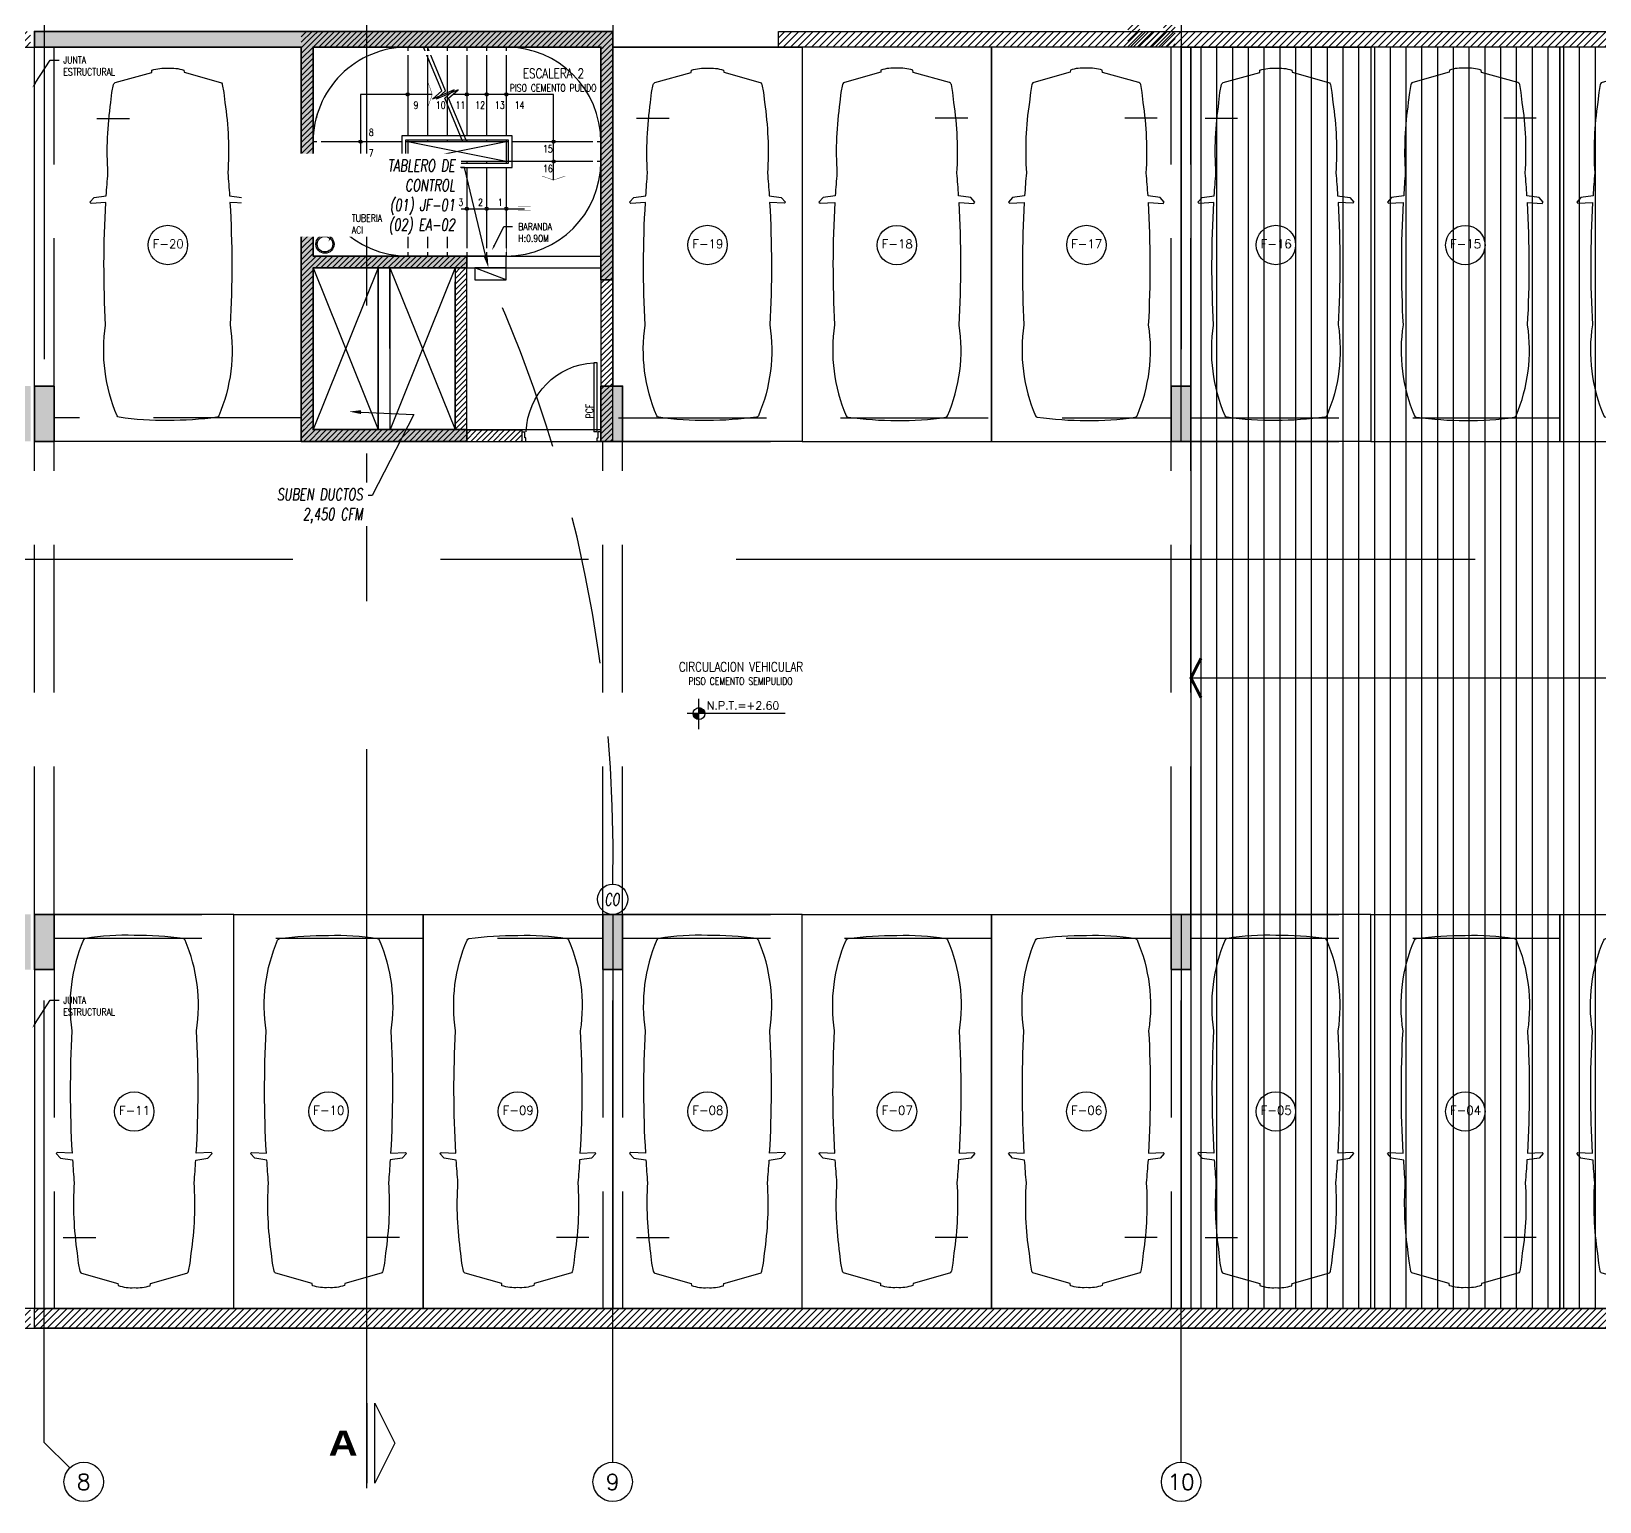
# Model space of a CAD drawing. Extents: x 226317 to 226469, y 8188101 to 8188260.
# Drawn here: x 226388.48 to 226408.37, y 8188189.46 to 8188208.11 of the extents above; entities that cross this region are included whole.
import ezdxf
from ezdxf import colors
from ezdxf.entities.mleader import LeaderData, LeaderLine
from ezdxf.enums import TextEntityAlignment as Align
from ezdxf.math import Vec2, Vec3

# ---------------------------------------------------------------- set-up
doc = ezdxf.new("R2010")
doc.units = 0
doc.header["$LTSCALE"] = 15
doc.set_wipeout_variables(frame=1)
for name, pattern in [('CENTER', [2, 1.25, -0.25, 0.25, -0.25]), ('HIDDEN2', [0.1875, 0.125, -0.0625]), ('PHANTOM', [2.5, 1.25, -0.25, 0.25, -0.25, 0.25, -0.25]), ('PHANTOM2', [1.25, 0.625, -0.125, 0.125, -0.125, 0.125, -0.125])]:
    doc.linetypes.add(name, pattern=pattern)
doc.layers.get('0').update_dxf_attribs({"color": 250})
for name, color, linetype in [('A-BARANDAS', 250, 'Continuous'), ('A-EJES', 250, 'PHANTOM'), ('A-ESTRUCTURA-HATCH', 250, 'Continuous'), ('A-ESTRUCTURA-MUROS', 252, 'Continuous'), ('A-ESTRUCTURA-VIGAS', 250, 'HIDDEN2'), ('A-HATCH', 250, 'Continuous'), ('A-LINEAS', 250, 'Continuous'), ('A-MOBILIARIO', 250, 'Continuous'), ('A-MURO BAJO', 250, 'Continuous'), ('A-NIVELES-NPT', 252, 'Continuous'), ('A-NUMERO ESTAC', 250, 'Continuous'), ('A-PROYECCIONES', 250, 'HIDDEN2'), ('A-PUERTAS', 250, 'Continuous'), ('A-TEXTO-ACABADO PISO', 250, 'Continuous'), ('A-TEXTO-AMBIENTES', 252, 'Continuous'), ('A-TEXTO-INDICACIONES', 250, 'Continuous'), ('A_50_CortesElev', 250, 'CENTER'), ('L12 Texto', 12, 'Continuous'), ('L4 Linea mediana', 191, 'Continuous'), ('L5 Linea mediana segmentada', 191, 'HIDDEN2'), ('L6 Linea fina', 141, 'Continuous'), ('MURO CF 120', 250, 'Continuous'), ('MURO CF 60', 250, 'Continuous')]:
    doc.layers.add(name, color=color, linetype=linetype)
doc.layers.add('A-ESTRUCTURA-PLACAS', color=252, linetype='Continuous', lineweight=35)
doc.layers.add('A-MUROS', color=252, linetype='Continuous', lineweight=30)
doc.styles.add('JNV ING', font='romans.shx', dxfattribs={"width": 0.7, "oblique": 8, "height": 0.15})
doc.styles.add('R160-75', font='ariblk.ttf', dxfattribs={"height": 0.6})
doc.styles.add('R80', font='romans.shx', dxfattribs={"width": 0.8, "oblique": 15, "height": 0.1})
doc.styles.add('ROMANS', font='romans.shx', dxfattribs={"width": 0.8})
doc.styles.add('TXT_COTAS', font='romans.shx', dxfattribs={"width": 0.8})
pattern_1 = [(45, (226392.05209, 8188207.90961), (-0.03535534, 0.03535534), [])]

# ---------------------------------------------------------------- blocks, each defined once
blk = doc.blocks.new('*U78')
at = {"ltscale": 0.5}
blk.add_line((2.1, 4.097), (1.687, 4.097), dxfattribs=at)
blk.add_lwpolyline([(0, 0), (2.4, 0), (2.4, 5), (0, 5)], close=True, dxfattribs=at)
blk.add_lwpolyline([(1.988, 3.029), (2.175, 3.018), (2.189, 3.033), (2.136, 3.092), (1.982, 3.115, 0.005253), (1.961, 3.403, 0.053235), (1.923, 4.298), (1.91, 4.424), (1.891, 4.525), (1.886, 4.535, 0.218656), (1.867, 4.551), (1.406, 4.68), (1.402, 4.708, 0.091554), (1.2, 4.734, 0.09162), (0.998, 4.709), (0.994, 4.682), (0.533, 4.552, 0.218656), (0.514, 4.536), (0.509, 4.527), (0.49, 4.425), (0.477, 4.3, 0.053235), (0.439, 3.404, 0.005253), (0.418, 3.116), (0.264, 3.093), (0.211, 3.034), (0.225, 3.019), (0.412, 3.03, 0.028265), (0.41, 1.476, 0.139924), (0.555, 0.325, 0.272148), (0.579, 0.306, 0.035353), (1.2, 0.266, 0.045639), (1.819, 0.305, 0.272148), (1.843, 0.324, 0.139889), (1.99, 1.475, 0.028265)], format="xyb", close=True, dxfattribs=at)
blk = doc.blocks.new('*U79')
at = {"ltscale": 0.5}
blk.add_line((2.102, 4.097), (1.69, 4.097), dxfattribs=at)
blk.add_lwpolyline([(0, 0), (2.405, 0), (2.405, 5), (0, 5)], close=True, dxfattribs=at)
blk.add_lwpolyline([(1.99, 3.029), (2.177, 3.018), (2.191, 3.033), (2.138, 3.092), (1.985, 3.115, 0.005253), (1.963, 3.403, 0.053235), (1.925, 4.298), (1.912, 4.424), (1.893, 4.525), (1.889, 4.535, 0.218656), (1.87, 4.551), (1.408, 4.68), (1.405, 4.708, 0.091554), (1.203, 4.734, 0.09162), (1, 4.709), (0.997, 4.682), (0.535, 4.552, 0.218656), (0.516, 4.536), (0.512, 4.527), (0.493, 4.425), (0.48, 4.3, 0.053235), (0.442, 3.404, 0.005253), (0.42, 3.116), (0.267, 3.093), (0.214, 3.034), (0.228, 3.019), (0.415, 3.03, 0.028265), (0.412, 1.476, 0.139924), (0.557, 0.325, 0.272148), (0.581, 0.306, 0.035353), (1.203, 0.266, 0.045639), (1.822, 0.305, 0.272148), (1.846, 0.324, 0.139889), (1.993, 1.475, 0.028265)], format="xyb", close=True, dxfattribs=at)
blk = doc.blocks.new('*U91')
at = {"ltscale": 0.5}
blk.add_line((2.165, 4.097), (1.752, 4.097), dxfattribs=at)
blk.add_lwpolyline([(0, 0), (2.53, 0), (2.53, 5), (0, 5)], close=True, dxfattribs=at)
blk.add_lwpolyline([(2.053, 3.029), (2.24, 3.018), (2.254, 3.033), (2.201, 3.092), (2.047, 3.115, 0.005253), (2.026, 3.403, 0.053235), (1.988, 4.298), (1.975, 4.424), (1.956, 4.525), (1.951, 4.535, 0.218656), (1.932, 4.551), (1.471, 4.68), (1.467, 4.708, 0.091554), (1.265, 4.734, 0.09162), (1.063, 4.709), (1.059, 4.682), (0.598, 4.552, 0.218656), (0.579, 4.536), (0.574, 4.527), (0.555, 4.425), (0.542, 4.3, 0.053235), (0.504, 3.404, 0.005253), (0.483, 3.116), (0.329, 3.093), (0.276, 3.034), (0.29, 3.019), (0.477, 3.03, 0.028265), (0.475, 1.476, 0.139924), (0.62, 0.325, 0.272148), (0.644, 0.306, 0.035353), (1.265, 0.266, 0.045639), (1.884, 0.305, 0.272148), (1.908, 0.324, 0.139889), (2.055, 1.475, 0.028265)], format="xyb", close=True, dxfattribs=at)
blk = doc.blocks.new('*U103')
at = {"ltscale": 0.5}
blk.add_line((2.103, 4.097), (1.69, 4.097), dxfattribs=at)
blk.add_lwpolyline([(0, 0), (2.405, 0), (2.405, 5), (0, 5)], close=True, dxfattribs=at)
blk.add_lwpolyline([(1.99, 3.029), (2.177, 3.018), (2.191, 3.033), (2.138, 3.092), (1.985, 3.115, 0.005253), (1.963, 3.403, 0.053235), (1.925, 4.298), (1.912, 4.424), (1.893, 4.525), (1.889, 4.535, 0.218656), (1.87, 4.551), (1.408, 4.68), (1.405, 4.708, 0.091554), (1.203, 4.734, 0.09162), (1, 4.709), (0.997, 4.682), (0.535, 4.552, 0.218656), (0.516, 4.536), (0.512, 4.527), (0.493, 4.425), (0.48, 4.3, 0.053235), (0.442, 3.404, 0.005253), (0.42, 3.116), (0.267, 3.093), (0.214, 3.034), (0.228, 3.019), (0.415, 3.03, 0.028265), (0.412, 1.476, 0.139924), (0.557, 0.325, 0.272148), (0.581, 0.306, 0.035353), (1.203, 0.266, 0.045639), (1.822, 0.305, 0.272148), (1.846, 0.324, 0.139889), (1.993, 1.475, 0.028265)], format="xyb", close=True, dxfattribs=at)
blk = doc.blocks.new('*U89')
at = {"ltscale": 0.5}
blk.add_line((2.592, 4.097), (2.18, 4.097), dxfattribs=at)
blk.add_lwpolyline([(0, 0), (3.385, 0), (3.385, 5), (0, 5)], close=True, dxfattribs=at)
blk.add_lwpolyline([(2.48, 3.029), (2.667, 3.018), (2.681, 3.033), (2.628, 3.092), (2.475, 3.115, 0.005253), (2.453, 3.403, 0.053235), (2.415, 4.298), (2.402, 4.424), (2.383, 4.525), (2.379, 4.535, 0.218656), (2.36, 4.551), (1.898, 4.68), (1.895, 4.708, 0.091554), (1.692, 4.734, 0.09162), (1.49, 4.709), (1.487, 4.682), (1.025, 4.552, 0.218656), (1.006, 4.536), (1.002, 4.527), (0.983, 4.425), (0.97, 4.3, 0.053235), (0.932, 3.404, 0.005253), (0.91, 3.116), (0.757, 3.093), (0.704, 3.034), (0.718, 3.019), (0.905, 3.03, 0.028265), (0.902, 1.476, 0.139924), (1.047, 0.325, 0.272148), (1.071, 0.306, 0.035353), (1.692, 0.266, 0.045639), (2.312, 0.305, 0.272148), (2.336, 0.324, 0.139889), (2.482, 1.475, 0.028265)], format="xyb", close=True, dxfattribs=at)
blk = doc.blocks.new('EST P1')
at = {"layer": 'A-ESTRUCTURA-HATCH'}
h = blk.add_hatch(dxfattribs=at)
h.set_pattern_fill('ANSI31', color=256, scale=0.02)
h.set_pattern_definition([(45, (-226392.07709, -8188203.05961), (-0.04490128060535, 0.04490128060535), [])])
h.paths.add_polyline_path([(-3.61, 5.05), (-3.61, 4.85), (-44.785, 4.85), (-44.785, -0.15), (-46.99, -0.15), (-46.99, -11.15), (-3.61, -11.15), (-3.61, -11.4), (-47.24, -11.4), (-47.24, 0.15), (-45.035, 0.15), (-45.035, 5.05)])
h.paths.add_polyline_path([(5.876, 4.85), (5.876, 5.05), (35.53, 5.05), (35.53, 4.85)])
h.paths.add_polyline_path([(47.915, 5.05), (35.58, 5.05), (35.58, 4.85), (47.915, 4.85)])
h.paths.add_polyline_path([(51.865, 4.85), (53.376, 4.85), (53.376, 5.05), (51.865, 5.05)])
edge = h.paths.add_edge_path()
edge.add_arc((63.301, -0.15), 9.7, 360, 540)
edge.add_line((53.601, -0.15), (53.801, -0.15))
edge.add_arc((63.301, -0.15), 9.5, 0.9047, 180, ccw=False)
edge.add_line((72.799, 0), (70.351, 0))
edge.add_line((70.351, 0), (70.351, -0.15))
edge.add_line((70.351, -0.15), (73.001, -0.15))
edge = h.paths.add_edge_path(flags=0)
edge.add_arc((63.301, -0.15), 3.3, 0.0009, 49.9947)
edge.add_line((65.422, 2.378), (65.422, -0.15))
edge.add_line((65.422, -0.15), (65.272, -0.15))
edge.add_line((65.272, -0.15), (65.272, 2.496))
edge.add_arc((63.301, -0.15), 3.3, 53.3166, 180)
edge.add_line((60.001, -0.15), (59.801, -0.15))
edge.add_arc((63.301, -0.15), 3.5, 2.4574, 179.9999, ccw=False)
edge.add_line((66.797, 0), (69.451, 0))
edge.add_line((69.451, 0), (69.451, -0.15))
edge.add_line((69.451, -0.15), (66.601, -0.15))
h.paths.add_polyline_path([(-3.56, -11.15), (35.53, -11.15), (35.53, -11.4), (-3.56, -11.4)])
h.paths.add_polyline_path([(35.58, -11.15), (71.88, -11.15), (71.88, -11.4), (35.58, -11.4)])
h = blk.add_hatch(color=256, dxfattribs=at)
h.dxf.hatch_style = 1
h.paths.add_polyline_path([(51.865, 5.05), (47.915, 5.05), (47.915, -0.15), (50.25, -0.15), (50.25, 0), (48.065, 0), (48.065, 2.05), (51.865, 2.05), (51.865, 2.2), (48.065, 2.2), (48.065, 4.85), (51.715, 4.85), (51.715, 3.2), (51.865, 3.2)])
h.paths.add_polyline_path([(1.925, -0.151), (-0.175, -0.151), (-0.175, 4.85), (-3.56, 4.85), (-3.56, 5.05), (3.775, 5.05), (3.775, 1.9), (3.625, 1.9), (3.625, 4.85), (-0.025, 4.85), (-0.025, 2.2), (1.925, 2.2), (1.925, 2.05), (-0.025, 2.05), (-0.025, 0), (1.925, -0.001)])
h.paths.add_polyline_path([(71.63, -6.15), (71.88, -6.15), (71.88, -6.85), (71.63, -6.85)])
h.paths.add_polyline_path([(64.42, -6.15), (64.67, -6.15), (64.67, -6.85), (64.42, -6.85)])
h.paths.add_polyline_path([(57.21, -6.15), (57.46, -6.15), (57.46, -6.85), (57.21, -6.85)])
h.paths.add_polyline_path([(50, -6.15), (50.25, -6.15), (50.25, -6.85), (50, -6.85)])
h.paths.add_polyline_path([(42.79, -6.15), (43.04, -6.15), (43.04, -6.85), (42.79, -6.85)])
h.paths.add_polyline_path([(42.79, 0.55), (43.04, 0.55), (43.04, -0.15), (42.79, -0.15)])
h.paths.add_polyline_path([(35.58, -6.15), (35.83, -6.15), (35.83, -6.85), (35.58, -6.85)])
h.paths.add_polyline_path([(35.58, 0.55), (35.83, 0.55), (35.83, -0.15), (35.58, -0.15)])
h.paths.add_polyline_path([(35.28, -6.15), (35.53, -6.15), (35.53, -6.85), (35.28, -6.85)])
h.paths.add_polyline_path([(35.28, 0.55), (35.53, 0.55), (35.53, -0.15), (35.28, -0.15)])
h.paths.add_polyline_path([(30.28, -6.15), (30.53, -6.15), (30.53, -6.85), (30.28, -6.85)])
h.paths.add_polyline_path([(30.28, 0.55), (30.53, 0.55), (30.53, -0.15), (30.28, -0.15)])
h.paths.add_polyline_path([(23.07, -6.15), (23.32, -6.15), (23.32, -6.85), (23.07, -6.85)])
h.paths.add_polyline_path([(23.07, 0.55), (23.32, 0.55), (23.32, -0.15), (23.07, -0.15)])
h.paths.add_polyline_path([(18.07, -6.15), (18.32, -6.15), (18.32, -6.85), (18.07, -6.85)])
h.paths.add_polyline_path([(18.07, 0.55), (18.32, 0.55), (18.32, -0.15), (18.07, -0.15)])
h.paths.add_polyline_path([(10.86, -6.15), (11.11, -6.15), (11.11, -6.85), (10.86, -6.85)])
h.paths.add_polyline_path([(10.86, 0.55), (11.11, 0.55), (11.11, -0.15), (10.86, -0.15)])
h.paths.add_polyline_path([(3.65, -6.15), (3.9, -6.15), (3.9, -6.85), (3.65, -6.85)])
h.paths.add_polyline_path([(3.625, 0.55), (3.9, 0.55), (3.9, -0.15), (3.625, -0.15)])
h.paths.add_polyline_path([(-3.56, -6.15), (-3.31, -6.15), (-3.31, -6.85), (-3.56, -6.85)])
h.paths.add_polyline_path([(-3.56, 0.55), (-3.31, 0.55), (-3.31, -0.15), (-3.56, -0.15)])
h.paths.add_polyline_path([(-3.86, -6.15), (-3.61, -6.15), (-3.61, -6.85), (-3.86, -6.85)])
h.paths.add_polyline_path([(-3.86, 0.55), (-3.61, 0.55), (-3.61, -0.15), (-3.86, -0.15)])
h.paths.add_polyline_path([(-11.07, -6.15), (-10.82, -6.15), (-10.82, -6.85), (-11.07, -6.85)])
h.paths.add_polyline_path([(-11.07, 0.55), (-10.82, 0.55), (-10.82, -0.15), (-11.07, -0.15)])
h.paths.add_polyline_path([(-18.28, -6.15), (-18.03, -6.15), (-18.03, -6.85), (-18.28, -6.85)])
h.paths.add_polyline_path([(-18.28, 0.55), (-18.03, 0.55), (-18.03, -0.15), (-18.28, -0.15)])
h.paths.add_polyline_path([(-25.49, -6.15), (-25.24, -6.15), (-25.24, -6.85), (-25.49, -6.85)])
h.paths.add_polyline_path([(-25.49, 0.55), (-25.24, 0.55), (-25.24, -0.15), (-25.49, -0.15)])
h.paths.add_polyline_path([(-32.7, -6.15), (-32.45, -6.15), (-32.45, -6.85), (-32.7, -6.85)])
h.paths.add_polyline_path([(-32.7, 0.55), (-32.45, 0.55), (-32.45, -0.15), (-32.7, -0.15)])
h.paths.add_polyline_path([(-39.91, -6.15), (-39.66, -6.15), (-39.66, -6.85), (-39.91, -6.85)])
h.paths.add_polyline_path([(-39.91, 0.55), (-39.66, 0.55), (-39.66, -0.15), (-39.91, -0.15)])
at = {"layer": 'A-ESTRUCTURA-MUROS'}
for points in [[(5.876, 4.85), (5.876, 5.05), (35.53, 5.05), (35.53, 4.85), (5.876, 4.85)], [(-3.56, -11.15), (35.53, -11.15), (35.53, -11.4), (-3.56, -11.4)]]:
    blk.add_lwpolyline(points, close=True, dxfattribs=at)
at = {"layer": 'A-ESTRUCTURA-PLACAS'}
for points in [[(1.925, -0.151), (-0.175, -0.151), (-0.175, 4.85), (-3.56, 4.85), (-3.56, 5.05), (3.775, 5.05), (3.775, 1.9), (3.625, 1.9), (3.625, 4.85), (-0.025, 4.85), (-0.025, 2.2), (1.925, 2.2), (1.925, 2.05), (-0.025, 2.05), (-0.025, 0), (1.925, -0.001)], [(-3.56, 0.55), (-3.31, 0.55), (-3.31, -0.15), (-3.56, -0.15)], [(3.625, 0.55), (3.9, 0.55), (3.9, -0.15), (3.625, -0.15)], [(10.86, 0.55), (11.11, 0.55), (11.11, -0.15), (10.86, -0.15)], [(-3.56, -6.15), (-3.31, -6.15), (-3.31, -6.85), (-3.56, -6.85)], [(3.65, -6.15), (3.9, -6.15), (3.9, -6.85), (3.65, -6.85)], [(10.86, -6.15), (11.11, -6.15), (11.11, -6.85), (10.86, -6.85)]]:
    blk.add_lwpolyline(points, close=True, dxfattribs=at)
at = {"layer": 'A-ESTRUCTURA-VIGAS'}
for points in [[(-3.56, 0.55), (-3.56, 4.85)], [(-3.31, 0.55), (-3.31, 4.85)], [(3.775, 4.85), (5.876, 4.85)], [(10.86, 0.55), (10.86, 4.85)], [(11.11, 0.55), (11.11, 4.85)], [(1.925, 2.2), (3.625, 2.2)], [(1.775, 0), (1.775, 2.05)], [(1.925, 0), (1.925, 2.05)], [(1.925, 2.05), (3.625, 2.05)], [(3.625, 1.9), (3.625, 0.55)], [(3.775, 1.9), (3.775, 0.55)], [(-0.175, 0.149), (-3.31, 0.149)], [(3.85, 0.149), (10.86, 0.149)], [(11.11, 0.15), (18.07, 0.15)], [(-3.56, -6.15), (-3.56, -0.15)], [(-3.31, -6.15), (-3.31, -0.15)], [(-0.175, -0.151), (-3.31, -0.151)], [(1.925, -0.001), (3.626, -0.001)], [(1.925, -0.151), (3.626, -0.151)], [(3.65, -6.15), (3.65, -0.15)], [(3.9, -6.15), (3.9, -0.15)], [(3.901, -0.151), (10.86, -0.151)], [(10.86, -6.15), (10.86, -0.15)], [(11.11, -6.15), (11.11, -0.15)], [(11.11, -0.15), (18.07, -0.15)], [(-3.31, -6.15), (3.65, -6.15)], [(3.901, -6.151), (10.86, -6.151)], [(11.11, -6.15), (18.07, -6.15)], [(-3.31, -6.45), (3.65, -6.45)], [(3.901, -6.451), (10.86, -6.451)], [(11.11, -6.45), (18.07, -6.45)], [(-3.56, -6.85), (-3.56, -11.15)], [(-3.31, -6.85), (-3.31, -11.15)], [(3.65, -6.85), (3.65, -11.15)], [(3.9, -6.85), (3.9, -11.15)], [(10.86, -6.85), (10.86, -11.15)], [(11.11, -6.85), (11.11, -11.15)]]:
    blk.add_lwpolyline(points, dxfattribs=at)
blk = doc.blocks.new('*U106')
for p, q in [((587.059, -119.157), (587.059, -119.23)), ((587.219, -119.157), (587.219, -119.23))]:
    blk.add_line(p, q)
for points in [[(587.245, -119.254), (587.245, -119.313, -0.414214), (587.221, -119.337), (587.057, -119.337, -0.414214), (587.033, -119.313), (587.033, -119.254, -0.414214), (587.057, -119.23), (587.221, -119.23, -0.414214)], [(587.229, -119.254), (587.229, -119.313, -0.414214), (587.221, -119.321), (587.057, -119.321, -0.414214), (587.049, -119.313), (587.049, -119.254, -0.414214), (587.057, -119.246), (587.221, -119.246, -0.414214)]]:
    blk.add_lwpolyline(points, format="xyb", close=True)
for radius in [0.164, 0.14]:
    blk.add_circle((587.139, -119.014), radius)
blk = doc.blocks.new('ESC.1')
at = {"layer": 'A-LINEAS'}
blk.add_line((0.6, 0.725, 0), (-1.48, 0.725, 0), dxfattribs=at)
at = {"layer": 'A-LINEAS', "linetype": 'Continuous'}
for p, q in [((-1.25, 0.125), (0, -0.125)), ((-1.25, -0.125), (0, 0.125))]:
    blk.add_line(p, q, dxfattribs=at)
at = {"layer": 'A-LINEAS', "const_width": 0.005}
for points in [[(-1.399, 0.752), (-1.56, 0.752)], [(-1.399, 0.698), (-1.56, 0.698)], [(-1.703, 0.31), (-1.85, 0.361), (-1.997, 0.31)], [(-0.26, -0.578), (-0.311, -0.725), (-0.26, -0.872)]]:
    blk.add_lwpolyline(points, dxfattribs=at)
at = {"layer": 'A-LINEAS'}
blk.add_lwpolyline([(-0.311, -0.725), (0.6, -0.725), (0.6, 0.725)], dxfattribs=at)
at = {"layer": 'A-LINEAS', "linetype": 'Continuous'}
blk.add_lwpolyline([(-1.85, 0.361), (-1.85, -0.725), (-0.572, -0.725)], dxfattribs=at)
for centre in [(-1.25, 0.725), (-1, 0.725), (-0.75, 0.725), (-0.5, 0.725), (-0.25, 0.725), (0, 0.725), (-1.85, 0.125), (0.6, 0.125), (-1.85, -0.125), (0.6, -0.125), (-1.25, -0.725), (-1, -0.725), (-0.75, -0.725), (0, -0.725)]:
    blk.add_circle(centre, 0.02, dxfattribs=at)
at = {"layer": 'A-MURO BAJO'}
for p, q in [((-1.25, 0.125), (-1.25, 1.325)), ((-1.25, 1.325), (-0.75, 1.325)), ((-1, 0.125), (-1, 1.325)), ((-0.75, 0.125), (-0.75, 1.325)), ((-0.5, 0.125), (-0.5, 1.325)), ((-0.25, 0.125), (-0.25, 1.325)), ((0, 0.125), (0, 1.325)), ((-1.25, 0.125), (0, 0.125)), ((-1.25, -0.125), (-1.25, 0.125)), ((-0.25, 0.125), (1.2, 0.125)), ((0, -0.125), (0, 0.125)), ((-2.45, -0.125), (-1.25, -0.125)), ((-1.25, -0.125), (0, -0.125)), ((-1.25, -1.325), (-1.25, -0.125)), ((-1, -1.325), (-1, -0.125)), ((-0.75, -1.325), (-0.75, -0.125)), ((-0.5, -1.325), (-0.5, -0.125)), ((-0.25, -1.325), (-0.25, -0.125)), ((0, -0.125), (1.2, -0.125)), ((0, -1.325), (0, -0.125))]:
    blk.add_line(p, q, dxfattribs=at)
blk.add_wipeout([(-1.275, -0.15), (-1.325, -0.2), (0.075, -0.2), (0.075, 0.2), (-1.325, 0.2), (-1.325, -0.2), (-1.275, -0.15), (-1.275, 0.15), (0.025, 0.15), (0.025, -0.15)]).translate(0, 0, 0).dxf.layer = 'A-BARANDAS'
at = {"layer": 'A-BARANDAS', "elevation": 0}
for points in [[(-1.325, 0.2), (-1.325, -0.2), (0.075, -0.2), (0.075, 0.2)], [(0.025, -0.15), (-1.275, -0.15), (-1.275, 0.15), (0.025, 0.15)]]:
    blk.add_lwpolyline(points, close=True, dxfattribs=at)
at = {"layer": 'A-LINEAS', "linetype": 'Continuous'}
for points in [[(-0.75, -0.125), (-0.519, -0.679), (-0.638, -0.783), (-0.362, -0.667), (-0.481, -0.771), (-0.25, -1.325)], [(-0.7, -0.125), (-0.469, -0.679), (-0.588, -0.783), (-0.312, -0.667), (-0.431, -0.771), (-0.2, -1.325)]]:
    blk.add_lwpolyline(points, dxfattribs=at)
at = {"layer": 'A-MURO BAJO'}
blk.add_line((-2.45, 0.125), (-1.25, 0.125), dxfattribs=at)
blk.add_wipeout([(-2.4, 0.2), (-2.35, 0.2), (-2.35, -1.225), (1.1, -1.225), (1.1, 0.722), (0.597, 1.225), (-1.25, 1.225), (-1.25, 1.275), (0.618, 1.275), (1.15, 0.743), (1.15, -1.275), (-2.4, -1.275)]).translate(0, 0, 0).dxf.layer = 'A-BARANDAS'
at = {"layer": 'A-PROYECCIONES'}
for centre, start, end in [((-1.25, 0.125), 90, 180), ((0, 0.125), 0, 90), ((-1.25, -0.125), 180, 270), ((0, -0.125), 270, 0)]:
    blk.add_arc(centre, 1.2, start, end, dxfattribs=at)
at = {"xscale": 0.7035271998764585, "yscale": 0.7035271998764585, "zscale": 0.7035271998764585, "rotation": 1.373106675304309e-06}
blk.add_blockref('*U106', (-412.018, 84.904), dxfattribs=at)
blk = doc.blocks.new('A$C5E423DB2')
at = {"layer": 'A-PUERTAS'}
for p, q in [((0.038, 0.1), (0.038, 0.8)), ((0.038, 0.8), (0.073, 0.8)), ((0.073, 0.8), (0.073, 0.1)), ((0.038, 0.1), (0.073, 0.1))]:
    blk.add_line(p, q, dxfattribs=at)
at = {"layer": 'A-PUERTAS', "linetype": 'Continuous'}
for p, q in [((0, 0), (0, 0.1)), ((0, 0.1), (0.028, 0.1)), ((0.028, 0.038), (0.028, 0.1)), ((0.038, 0.038), (0.028, 0.038)), ((0.038, 0), (0.038, 0.038)), ((0.762, 0), (0.762, 0.038)), ((0.762, 0.038), (0.772, 0.038)), ((0.8, 0.1), (0.772, 0.1)), ((0.772, 0.038), (0.772, 0.1)), ((0.8, 0), (0.8, 0.1)), ((0, 0), (0.038, 0)), ((0.8, 0), (0.762, 0))]:
    blk.add_line(p, q, dxfattribs=at)
blk.add_arc((0.037, 0.079), 0.722, 1.6403, 87.0968, dxfattribs=at)
blk = doc.blocks.new('EJES 1P')
at = {"layer": 'A-EJES', "linetype": 'PHANTOM2'}
blk.add_line((41.898, -18.221), (41.574, -17.898), dxfattribs=at)
for points in [[(48.784, 5.345), (48.784, -4.158)], [(55.994, 5.345), (55.994, -4.158)], [(41.574, 5.092), (41.574, -4.158)], [(41.574, -17.898), (41.574, -12.292)], [(48.784, -18.151), (48.784, -12.292)], [(55.994, -18.151), (55.994, -12.292)]]:
    blk.add_lwpolyline(points, dxfattribs=at)
at = {"layer": 'A-EJES', "linetype": 'Continuous'}
for centre in [(42.074, -18.398), (48.784, -18.398), (55.994, -18.398)]:
    blk.add_circle(centre, 0.25, dxfattribs=at)
at = {"layer": 'A-EJES', "linetype": 'Continuous', "style": 'ROMANS'}
for s, p in [('8', (42.074, -18.398)), ('9', (48.784, -18.398)), ('10', (55.994, -18.398))]:
    blk.add_text(s, height=0.2, dxfattribs=at).set_placement(p, align=Align.MIDDLE_CENTER)
blk = doc.blocks.new('*U68')
blk.add_line((3, 5.08), (3, -5.08))
blk.add_lwpolyline([(4.02, -5.08), (4.02, 5.08), (6.56, 0)], close=True)
at = {"linetype": 'Continuous', "style": 'R160-75'}
blk.add_attdef('A', text='', height=0.3, dxfattribs=at).set_placement((0, 0), align=Align.MIDDLE_CENTER)
blk = doc.blocks.new('Cortes-Elev.')
at = {"layer": 'A_50_CortesElev', "linetype": 'CENTER', "ltscale": 0.5}
for points in [[(29.87, 16.576), (29.87, 37.239)], [(103.931, 28.354), (-19.094, 28.354)]]:
    blk.add_lwpolyline(points, dxfattribs=at)
ref = blk.add_blockref('*U68', (29.57, 17.148), dxfattribs=dict(at, xscale=0.1000000000000001, yscale=0.1000000000000001, zscale=-0.1000000000000001))
ref.add_attrib('A', 'A', dxfattribs={"layer": '0', "linetype": 'Continuous', "extrusion": (0, 0, -1), "height": 0.32, "style": 'R160-75'}).set_placement((-29.57, 17.148), align=Align.MIDDLE)
blk = doc.blocks.new('SIM NIVEL PLANTA')
at = {"linetype": 'Continuous'}
h = blk.add_hatch(dxfattribs=at)
h.set_pattern_fill('_USER', color=256, scale=0.099996, angle=45, style=0, pattern_type=0)
h.set_pattern_definition([(45, (35396.10581, 26516.4892), (-0.0707080889, 0.0707080889), [])])
h.paths.add_polyline_path([(-17.03, 0), (-15.53, 0, 0.409209), (-17.03, 1.47)])
h.paths.add_polyline_path([(-18.53, 0, 0.419236), (-17.03, -1.53), (-17.03, 0)])
for p, q in [((4.81, 0), (-20, 0)), ((-17.03, -3.97), (-17.03, 3.72))]:
    blk.add_line(p, q)
blk.add_circle((-17.03, -0.03), 1.5, dxfattribs=at)
at = {"style": 'R80'}
blk.add_attdef('N.P.T.+0.00', text='', height=2.03, dxfattribs=at).set_placement((-5.83, 2.01), align=Align.MIDDLE_CENTER)
blk = doc.blocks.new('EJE')
at = {"linetype": 'Continuous'}
blk.add_circle((0, 0), 0.5, dxfattribs=at)
at = {"layer": 'A-TEXTO-INDICACIONES', "style": 'ROMANS'}
blk.add_attdef('EJE', text='', height=0.22, rotation=0, dxfattribs=at).set_placement((0.007, 0.028), align=Align.MIDDLE_CENTER)
blk = doc.blocks.new('CO')
at = {"layer": 'L6 Linea fina', "ltscale": 0.5}
blk.add_circle((0, 0.192), 0.192, dxfattribs=at)
at = {"layer": 'L12 Texto', "ltscale": 1.5, "insert": (-0.105, 0.264), "char_height": 0.15, "attachment_point": 1, "style": 'JNV ING'}
blk.add_mtext_dynamic_manual_height_columns('CO', width=0.26754, gutter_width=0.75, heights=[0], dxfattribs=at)

msp = doc.modelspace()

# ---------------------------------------------------------------- hatches: boundary and pattern name
at = {"layer": 'A-HATCH'}
h = msp.add_hatch(dxfattribs=at)
h.set_pattern_fill('_USER', color=8, scale=0.2, angle=90, pattern_type=0)
h.set_pattern_definition([(90, (226435.11709, 8188199.90867), (-0.2, 1e-17), [])])
h.paths.add_polyline_path([(226403.1871, 8188207.9096), (226403.1871, 8188191.9096), (226434.8671, 8188191.9096), (226434.8671, 8188207.9096)])
at = {"layer": 'MURO CF 120'}
h = msp.add_hatch(dxfattribs=at)
h.set_pattern_fill('_USER', color=256, scale=0.05, angle=45, style=0, pattern_type=0)
h.set_pattern_definition(pattern_1)
h.paths.add_polyline_path([(226392.0521, 8188205.2596), (226391.9019, 8188205.2596), (226391.9019, 8188208.1096), (226392.0521, 8188208.1096)])
h = msp.add_hatch(dxfattribs=at)
h.set_pattern_fill('_USER', color=256, scale=0.05, angle=45, style=0, pattern_type=0)
h.set_pattern_definition(pattern_1)
h.paths.add_polyline_path([(226392.0521, 8188208.1096), (226395.8521, 8188208.1096), (226395.8521, 8188207.9096), (226392.0521, 8188207.9096)])
h = msp.add_hatch(dxfattribs=at)
h.set_pattern_fill('_USER', color=256, scale=0.05, angle=45, style=0, pattern_type=0)
h.set_pattern_definition(pattern_1)
h.paths.add_polyline_path([(226395.7021, 8188207.9096), (226395.8521, 8188207.9096), (226395.8521, 8188202.9096), (226395.7021, 8188202.9096)])
h = msp.add_hatch(dxfattribs=at)
h.set_pattern_fill('_USER', color=256, scale=0.05, angle=45, style=0, pattern_type=0)
h.set_pattern_definition(pattern_1)
h.paths.add_polyline_path([(226394.0022, 8188205.1096), (226391.9019, 8188205.1096), (226391.9019, 8188205.2596), (226394.0022, 8188205.2596)])
h = msp.add_hatch(dxfattribs=at)
h.set_pattern_fill('_USER', color=256, scale=0.05, angle=45, style=0, pattern_type=0)
h.set_pattern_definition(pattern_1)
h.paths.add_polyline_path([(226391.9022, 8188205.1094), (226392.0522, 8188205.1094), (226392.0524, 8188202.9094), (226391.9024, 8188202.9094)])
h = msp.add_hatch(dxfattribs=at)
h.set_pattern_fill('_USER', color=256, scale=0.05, angle=45, style=0, pattern_type=0)
h.set_pattern_definition(pattern_1)
h.paths.add_polyline_path([(226393.8522, 8188205.1094), (226394.0022, 8188205.1094), (226394.0024, 8188203.0591), (226393.8524, 8188203.0591)])
h = msp.add_hatch(dxfattribs=at)
h.set_pattern_fill('_USER', color=256, scale=0.05, angle=45, style=0, pattern_type=0)
h.set_pattern_definition(pattern_1)
h.paths.add_polyline_path([(226391.9021, 8188203.0595), (226391.9021, 8188202.9095), (226394.7035, 8188202.9077), (226394.7035, 8188203.0577)])
at = {"layer": 'MURO CF 60'}
h = msp.add_hatch(dxfattribs=at)
h.set_pattern_fill('_USER', color=256, scale=0.05, angle=45, pattern_type=0)
h.set_pattern_definition([(45, (226441.93555, 8188203.057414), (-0.03535534, 0.03535534), [])])
h.paths.add_polyline_path([(226402.3873, 8188208.5596), (226402.9873, 8188208.5596), (226402.9873, 8188207.9096), (226402.3873, 8188207.9096)])
h.paths.add_polyline_path([(226402.8373, 8188208.1096), (226402.5373, 8188208.1096), (226402.5373, 8188208.4096), (226402.8373, 8188208.4096)], flags=16)

# ---------------------------------------------------------------- linework, layer by layer
msp.add_line((226403.1871, 8188199.9096), (226434.8671, 8188199.9096))
for points in [[(226392.0521, 8188205.1096), (226392.877, 8188203.0596), (226392.8771, 8188205.1096), (226392.0521, 8188203.0596)], [(226393.8521, 8188205.1096), (226393.0272, 8188203.0596), (226393.027, 8188205.1096), (226393.8521, 8188203.0596)]]:
    msp.add_lwpolyline(points)
at = {"const_width": 0.0375}
msp.add_lwpolyline([(226403.3142, 8188199.6581), (226403.1871, 8188199.9096), (226403.3142, 8188200.1581)], dxfattribs=at)
msp.add_lwpolyline([(226403.3142, 8188199.6581), (226403.1871, 8188199.9096), (226403.3142, 8188200.1581)], dxfattribs=at)
at = {"layer": 'A-LINEAS'}
msp.add_lwpolyline([(226403.1871, 8188207.9096), (226403.1871, 8188191.9096), (226434.8671, 8188191.9096), (226434.8671, 8188207.9096)], close=True, dxfattribs=at)
at = {"layer": 'A-MUROS'}
for p, q in [((226347.2921, 8188207.9096), (226391.9021, 8188207.9096)), ((226391.9021, 8188207.9096), (226391.9021, 8188202.9095)), ((226395.8521, 8188207.9096), (226395.8521, 8188203.6096)), ((226439.9921, 8188207.9096), (226395.8521, 8188207.9096)), ((226392.0521, 8188205.1096), (226392.0521, 8188203.0596)), ((226392.0521, 8188205.1096), (226392.877, 8188205.1096)), ((226392.877, 8188205.1096), (226392.877, 8188203.0596)), ((226393.027, 8188205.1096), (226393.027, 8188203.0596)), ((226393.027, 8188205.1096), (226393.8521, 8188205.1096)), ((226393.8521, 8188205.1096), (226393.8521, 8188203.0596)), ((226392.0521, 8188203.0596), (226392.877, 8188203.0596)), ((226393.027, 8188203.0596), (226393.8521, 8188203.0596)), ((226394.002, 8188203.0564), (226394.7035, 8188203.0564)), ((226394.7035, 8188202.9089), (226394.7035, 8188203.0565)), ((226391.9021, 8188202.9095), (226394.7035, 8188202.9089)), ((226463.9571, 8188191.9096), (226345.0871, 8188191.9096)), ((226344.8371, 8188191.6596), (226463.9571, 8188191.6596))]:
    msp.add_line(p, q, dxfattribs=at)
at = {"layer": 'A-MUROS', "color": 8}
for points in [[(226388.5171, 8188202.9096), (226388.7671, 8188202.9096), (226388.7671, 8188203.6096), (226388.5171, 8188203.6096)], [(226388.5171, 8188196.9096), (226388.7671, 8188196.9096), (226388.7671, 8188196.2096), (226388.5171, 8188196.2096)]]:
    msp.add_lwpolyline(points, close=True, dxfattribs=at)
at = {"layer": 'A-MUROS'}
for points in [[(226395.7021, 8188202.9096), (226395.9771, 8188202.9096), (226395.9771, 8188203.6096), (226395.7021, 8188203.6096)], [(226402.9371, 8188202.9096), (226403.1871, 8188202.9096), (226403.1871, 8188203.6096), (226402.9371, 8188203.6096)], [(226395.7271, 8188196.9096), (226395.9771, 8188196.9096), (226395.9771, 8188196.2096), (226395.7271, 8188196.2096)], [(226402.9371, 8188196.9096), (226403.1871, 8188196.9096), (226403.1871, 8188196.2096), (226402.9371, 8188196.2096)]]:
    msp.add_lwpolyline(points, close=True, dxfattribs=at)
at = {"layer": 'L4 Linea mediana'}
msp.add_lwpolyline([(226394.1025, 8188204.9595), (226394.5025, 8188204.9595), (226394.5025, 8188205.1095), (226394.1025, 8188205.1095)], close=True, dxfattribs=at)
msp.add_lwpolyline([(226394.5025, 8188204.9595), (226394.1025, 8188205.1095)], dxfattribs=at)
at = {"layer": 'L5 Linea mediana segmentada'}
msp.add_arc((226378.0773, 8188197.6902), 17.7792, 358.71873, 24.13358, dxfattribs=at)

# ---------------------------------------------------------------- block references
msp.add_blockref('EST P1', (226392.0771, 8188203.0596))
at = {"color": 2}
msp.add_blockref('CO', (226395.8521, 8188196.9096), dxfattribs=at)
at = {"layer": 'A-MOBILIARIO', "xscale": -1}
for name, p, rotation in [('*U89', (226391.9021, 8188202.9095), 359.9999992943568), ('*U103', (226398.2571, 8188202.9096), 359.9999992943568), ('*U79', (226405.4671, 8188202.9096), 359.9999992943568), ('*U78', (226391.0471, 8188196.9096), 179.9999992943567), ('*U79', (226393.4471, 8188196.9096), 179.9999992943567), ('*U78', (226398.2571, 8188196.9096), 179.9999992943567), ('*U79', (226400.6571, 8188196.9096), 179.9999992943567), ('*U78', (226405.4671, 8188196.9096), 179.9999992943567), ('*U79', (226407.8671, 8188196.9096), 179.9999992943567)]:
    msp.add_blockref(name, p, dxfattribs=dict(at, rotation=rotation))
at = {"layer": 'A-MOBILIARIO'}
for name, p, rotation in [('*U78', (226398.2571, 8188202.9096), 7.056432374225115e-07), ('*U79', (226400.6571, 8188202.9096), 7.056432374225115e-07), ('*U78', (226405.4671, 8188202.9096), 7.056432374225115e-07), ('*U79', (226407.8671, 8188202.9096), 7.056432374225115e-07), ('*U91', (226391.0471, 8188196.9096), 180.0000007056432), ('*U79', (226398.2571, 8188196.9096), 180.0000007056432), ('*U79', (226405.4671, 8188196.9096), 180.0000007056432)]:
    msp.add_blockref(name, p, dxfattribs=dict(at, rotation=rotation))
at = {"layer": 'A-NIVELES-NPT', "xscale": 0.05, "yscale": 0.05, "zscale": 0.05}
msp.add_blockref('SIM NIVEL PLANTA', (226397.7978, 8188199.4584), dxfattribs=at).add_auto_attribs({'N.P.T.+0.00': 'N.P.T.=+2.60'})
at = {"layer": 'A-NUMERO ESTAC', "xscale": 0.5, "yscale": 0.5, "zscale": 0.5}
for p, values in [((226390.2096, 8188205.4), {'EJE': 'F-20'}), ((226397.0546, 8188205.4001), {'EJE': 'F-19'}), ((226399.4571, 8188205.3989), {'EJE': 'F-18'}), ((226401.8606, 8188205.4001), {'EJE': 'F-17'}), ((226404.2646, 8188205.4001), {'EJE': 'F-16'}), ((226406.6671, 8188205.3989), {'EJE': 'F-15'}), ((226389.7821, 8188194.4094), {'EJE': 'F-11'}), ((226392.2471, 8188194.4105), {'EJE': 'F-10'}), ((226394.6496, 8188194.4105), {'EJE': 'F-09'}), ((226397.0546, 8188194.4105), {'EJE': 'F-08'}), ((226399.4578, 8188194.4105), {'EJE': 'F-07'}), ((226401.8596, 8188194.4105), {'EJE': 'F-06'}), ((226404.2646, 8188194.4105), {'EJE': 'F-05'}), ((226406.6671, 8188194.4105), {'EJE': 'F-04'})]:
    msp.add_blockref('EJE', p, dxfattribs=at).add_auto_attribs(values)
at = {"layer": 'A-PROYECCIONES'}
msp.add_blockref('EJES 1P', (226347.0678, 8188208.1096), dxfattribs=at)
at = {"layer": 'A-PUERTAS', "linetype": 'Continuous', "xscale": -1.250002642195018, "yscale": 1.250002642195018, "zscale": 1.250002642195018, "rotation": 359.9988165711591}
msp.add_blockref('A$C5E423DB2', (226395.7035, 8188202.9065), dxfattribs=at)

# ---------------------------------------------------------------- texts
at = {"layer": 'A-TEXTO-ACABADO PISO', "insert": (226397.4738, 8188199.9129), "char_height": 0.09, "attachment_point": 2, "style": 'ROMANS'}
msp.add_mtext_dynamic_manual_height_columns('PISO CEMENTO SEMIPULIDO', width=1.586307, gutter_width=12.5, heights=[0], dxfattribs=at)
at = {"layer": 'A-TEXTO-AMBIENTES', "insert": (226397.4788, 8188200.0502, 0), "char_height": 0.12, "width": 2.556211, "attachment_point": 5, "style": 'ROMANS'}
msp.add_mtext('CIRCULACION VEHICULAR', dxfattribs=at)
at = {"layer": 'A-TEXTO-INDICACIONES', "style": 'ROMANS', "width": 0.8}
msp.add_text('PCF', height=0.09, rotation=90, dxfattribs=at).set_placement((226395.6027, 8188203.1996))

# ---------------------------------------------------------------- leaders
at = {"layer": 'A-TEXTO-INDICACIONES'}
ml = msp.add_multileader_mtext('Standard', dxfattribs=at)
ml.set_content('\\pxsm1,ql,t16;JUNTA ESTRUCTURAL', color=256, style='TXT_COTAS')
ml.set_leader_properties(color=256)
ml.build(insert=Vec2(0, 0))
ml.multileader.update_dxf_attribs({"dogleg_length": 0.1105, "arrow_head_size": 0.07})
ctx = ml.context
ctx.base_point, ctx.char_height, ctx.arrow_head_size, ctx.landing_gap_size, ctx.plane_origin = Vec3(226388.8288, 8188207.7461), 0.09, 0.07, 0.05, Vec3(226388.5651, 8188207.3059)
ctx.text_align_type = 2
notes = []
notes.append((ctx, [(0, (1, 1, 0), (226388.7183, 8188207.7461), (1, 0), 0.1105, [(0, [(226388.4887, 8188207.3934)], 0, [])])]))
ctx.mtext.insert, ctx.mtext.width, ctx.mtext.defined_height, ctx.mtext.alignment, ctx.mtext.flow_direction = Vec3(226389.5919, 8188207.7911), 0.708992, 0.4369, 3, 5
ml = msp.add_multileader_mtext('Standard', dxfattribs=at)
ml.set_content('\\pxsm1,ql,t16;JUNTA ESTRUCTURAL', color=256, style='TXT_COTAS')
ml.set_leader_properties(color=256)
ml.build(insert=Vec2(0, 0))
ml.multileader.update_dxf_attribs({"dogleg_length": 0.1105, "arrow_head_size": 0.07})
ctx = ml.context
ctx.base_point, ctx.char_height, ctx.arrow_head_size, ctx.landing_gap_size, ctx.plane_origin = Vec3(226388.8288, 8188195.821), 0.09, 0.07, 0.05, Vec3(226388.5651, 8188195.3808)
ctx.text_align_type = 2
notes.append((ctx, [(0, (1, 1, 0), (226388.7183, 8188195.821), (1, 0), 0.1105, [(0, [(226388.4887, 8188195.4684)], 0, [])])]))
ctx.mtext.insert, ctx.mtext.width, ctx.mtext.defined_height, ctx.mtext.alignment, ctx.mtext.flow_direction = Vec3(226389.5919, 8188195.866), 0.708992, 0.4369, 3, 5
for ctx, leaders in notes:
    for number, flags, end, landing, length, lines in leaders:
        leader = LeaderData()
        leader.index, (leader.has_last_leader_line, leader.has_dogleg_vector, leader.attachment_direction) = number, flags
        leader.last_leader_point, leader.dogleg_vector, leader.dogleg_length = Vec3(end), Vec3(landing), length
        for number, points, colour, breaks in lines:
            line = LeaderLine()
            line.index, line.vertices, line.color, line.breaks = number, Vec3.list(points), colors.encode_raw_color(colour), breaks
            leader.lines.append(line)
        ctx.leaders.append(leader)

# ---------------------------------------------------------------- next in the draw order: block references
at = {"rotation": 179.9999986268934}
msp.add_blockref('ESC.1', (226393.2521, 8188206.5846), dxfattribs=at)

# ---------------------------------------------------------------- next in the draw order: linework, layer by layer
at = {"layer": 'A-MUROS'}
for p, q in [((226392.0521, 8188207.9096), (226392.0521, 8188205.2596)), ((226392.0521, 8188207.9096), (226395.7021, 8188207.9096)), ((226395.7021, 8188207.9096), (226395.7021, 8188203.6096)), ((226392.0521, 8188205.2596), (226394.5021, 8188205.2596))]:
    msp.add_line(p, q, dxfattribs=at)
msp.add_lwpolyline([(226394.002, 8188203.0564), (226394.0024, 8188205.1095), (226394.5021, 8188205.1095), (226394.5021, 8188205.2596)], dxfattribs=at)

# ---------------------------------------------------------------- next in the draw order: block references
at = {"layer": 'A_50_CortesElev'}
msp.add_blockref('Cortes-Elev.', (226362.8621, 8188173.0552), dxfattribs=at)

# ---------------------------------------------------------------- next in the draw order: texts
at = {"layer": 'A-TEXTO-ACABADO PISO', "insert": (226395.0962, 8188207.4379, 0), "char_height": 0.09, "attachment_point": 2, "style": 'ROMANS'}
msp.add_mtext_dynamic_manual_height_columns('PISO CEMENTO PULIDO', width=1.155931, gutter_width=12.5, heights=[0], dxfattribs=at)
at = {"layer": 'A-TEXTO-AMBIENTES', "insert": (226395.1012, 8188207.5766), "char_height": 0.12, "width": 0.868355, "attachment_point": 5, "style": 'ROMANS'}
msp.add_mtext('ESCALERA 2', dxfattribs=at)
at = {"layer": 'A-TEXTO-INDICACIONES', "style": 'ROMANS', "width": 0.8}
for s, p in [('9', (226393.3876, 8188207.1287)), ('10', (226393.7319, 8188207.1287)), ('11', (226393.9819, 8188207.1287)), ('12', (226394.2319, 8188207.1287)), ('13', (226394.4819, 8188207.1287)), ('14', (226394.7319, 8188207.1287)), ('8', (226392.8202, 8188206.7834)), ('15', (226395.0916, 8188206.5748)), ('7', (226392.8202, 8188206.5215)), ('16', (226395.0916, 8188206.3248)), ('6', (226393.206, 8188205.8949)), ('5', (226393.456, 8188205.8949)), ('4', (226393.706, 8188205.8949)), ('3', (226393.956, 8188205.8949)), ('2', (226394.206, 8188205.8949)), ('1', (226394.456, 8188205.8949))]:
    msp.add_text(s, height=0.09, dxfattribs=at).set_placement(p, align=Align.RIGHT)

# ---------------------------------------------------------------- next in the draw order: leaders
at = {"layer": 'A-TEXTO-INDICACIONES'}
ml = msp.add_multileader_mtext('Standard', dxfattribs=at)
ml.set_content('\\pxsm1,ql,t16;TUBERIA ACI', color=256, style='TXT_COTAS')
ml.set_leader_properties(color=256)
ml.build(insert=Vec2(0, 0))
ml.multileader.update_dxf_attribs({"dogleg_length": 0.1105, "arrow_head_size": 0.07})
ctx = ml.context
ctx.base_point, ctx.char_height, ctx.arrow_head_size, ctx.landing_gap_size, ctx.plane_origin = Vec3(226392.5067, 8188205.7404), 0.09, 0.07, 0.05, Vec3(226392.2429, 8188205.3002)
ctx.text_align_type = 2
notes = []
notes.append((ctx, [(0, (1, 1, 0), (226392.3962, 8188205.7404), (1, 0), 0.1105, [(0, [(226392.2454, 8188205.4393)], 0, [])])]))
ctx.mtext.insert, ctx.mtext.width, ctx.mtext.defined_height, ctx.mtext.alignment, ctx.mtext.flow_direction = Vec3(226392.9784, 8188205.7854), 0.4362, 0.4369, 3, 5
ml = msp.add_multileader_mtext('Standard', dxfattribs=at)
ml.set_content('\\pxsm1,ql;BARANDA \\P\\pt16;H:0.90M', color=256, style='TXT_COTAS')
ml.set_leader_properties(color=256)
ml.build(insert=Vec2(0, 0))
ml.multileader.update_dxf_attribs({"dogleg_length": 0.1105, "arrow_head_size": 0.07})
ctx = ml.context
ctx.base_point, ctx.char_height, ctx.arrow_head_size, ctx.landing_gap_size, ctx.plane_origin = Vec3(226394.5808, 8188205.6335), 0.09, 0.07, 0.05, Vec3(226394.3171, 8188205.1933)
ctx.text_align_type = 2
notes.append((ctx, [(0, (1, 1, 0), (226394.4703, 8188205.6335), (1, 0), 0.1105, [(0, [(226394.3195, 8188205.3324)], 0, [])])]))
ctx.mtext.insert, ctx.mtext.width, ctx.mtext.defined_height, ctx.mtext.alignment, ctx.mtext.flow_direction = Vec3(226395.0902, 8188205.6785), 0.4362, 0.4369, 3, 5
for ctx, leaders in notes:
    for number, flags, end, landing, length, lines in leaders:
        leader = LeaderData()
        leader.index, (leader.has_last_leader_line, leader.has_dogleg_vector, leader.attachment_direction) = number, flags
        leader.last_leader_point, leader.dogleg_vector, leader.dogleg_length = Vec3(end), Vec3(landing), length
        for number, points, colour, breaks in lines:
            line = LeaderLine()
            line.index, line.vertices, line.color, line.breaks = number, Vec3.list(points), colors.encode_raw_color(colour), breaks
            leader.lines.append(line)
        ctx.leaders.append(leader)

# ---------------------------------------------------------------- next in the draw order: leaders
at = {"layer": 'L6 Linea fina'}
ml = msp.add_multileader_mtext('Standard', dxfattribs=at)
ml.set_content('TABLERO DE\\PCONTROL\\P(01) JF-01\\P(02) EA-02 ', color=12, style='JNV ING')
ml.set_leader_properties(color=256, linetype='ByLayer', lineweight=-1)
ml.build(insert=Vec2(0, 0))
ml.multileader.update_dxf_attribs({"dogleg_length": 0.05, "arrow_head_size": 0.15})
ctx = ml.context
ctx.base_point, ctx.char_height, ctx.arrow_head_size, ctx.landing_gap_size, ctx.plane_origin = Vec3(226392.8212, 8188206.3825), 0.15, 0.15, 0.07, Vec3(226391.8001, 8188206.3835)
ctx.text_align_type = 2
notes = []
notes.append((ctx, [(1, (1, 1, 0), (226393.9712, 8188206.3825), (-1, 0), 0.05, [(0, [(226394.2766, 8188205.1095)], 0, [])])]))
ctx.mtext.insert, ctx.mtext.width, ctx.mtext.defined_height, ctx.mtext.alignment, ctx.mtext.flow_direction = Vec3(226393.8512, 8188206.4825), 2.629276, 0.5487, 3, 5
ctx.mtext.has_bg_fill, ctx.mtext.bg_color, ctx.mtext.bg_scale_factor, ctx.mtext.bg_transparency, ctx.mtext.use_window_bg_color = 1, -1027028792, 1.5, 0, 1
ml = msp.add_multileader_mtext('Standard', dxfattribs=at)
ml.set_content('SUBEN DUCTOS\\P2,450 CFM', color=12, style='JNV ING')
ml.set_leader_properties(color=256, linetype='ByLayer', lineweight=-1)
ml.build(insert=Vec2(0, 0))
ml.multileader.update_dxf_attribs({"dogleg_length": 0.05, "arrow_head_size": 0.15})
ctx = ml.context
ctx.base_point, ctx.char_height, ctx.arrow_head_size, ctx.landing_gap_size, ctx.plane_origin = Vec3(226391.3908, 8188202.2227), 0.15, 0.15, 0.07, Vec3(226393.1052, 8188203.0318)
ctx.text_align_type = 2
notes.append((ctx, [(0, (1, 1, 0), (226392.8008, 8188202.2227), (-1, 0), 0.05, [(1, [(226392.5105, 8188203.2871), (226393.3295, 8188203.2505)], 0, [])])]))
ctx.mtext.insert, ctx.mtext.alignment, ctx.mtext.flow_direction = Vec3(226392.6808, 8188202.312), 3, 5
ctx.mtext.has_bg_fill, ctx.mtext.bg_color, ctx.mtext.bg_scale_factor, ctx.mtext.bg_transparency, ctx.mtext.use_window_bg_color = 1, -1027028792, 1.5, 0, 1
for ctx, leaders in notes:
    for number, flags, end, landing, length, lines in leaders:
        leader = LeaderData()
        leader.index, (leader.has_last_leader_line, leader.has_dogleg_vector, leader.attachment_direction) = number, flags
        leader.last_leader_point, leader.dogleg_vector, leader.dogleg_length = Vec3(end), Vec3(landing), length
        for number, points, colour, breaks in lines:
            line = LeaderLine()
            line.index, line.vertices, line.color, line.breaks = number, Vec3.list(points), colors.encode_raw_color(colour), breaks
            leader.lines.append(line)
        ctx.leaders.append(leader)

doc.saveas('drawing.dxf')
